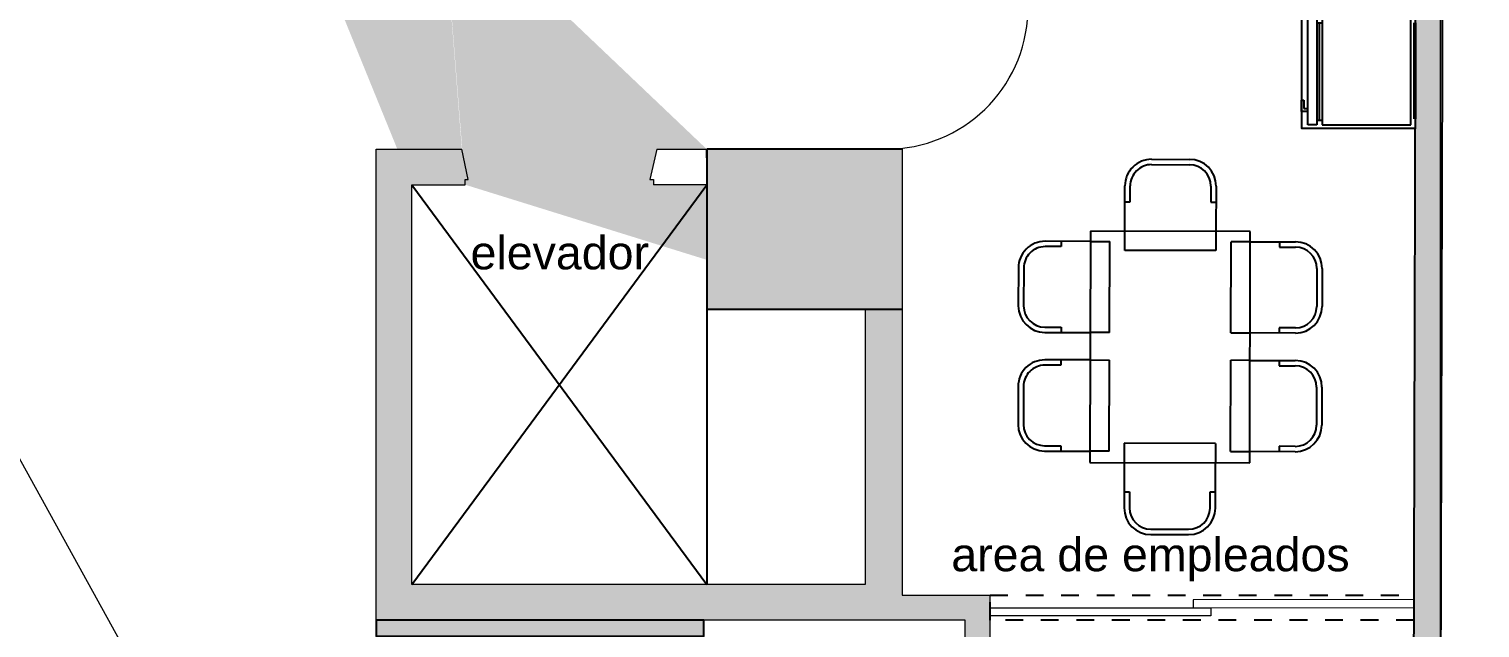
# Model space of a CAD drawing. Header units: metres. Extents: x -598 to 357, y -242 to 574.
# Drawn here: x -297.59 to -289.43, y 289.18 to 292.55 of the extents above; entities that cross this region are included whole.
import ezdxf

# ---------------------------------------------------------------- set-up
doc = ezdxf.new("R2010")
doc.units = ezdxf.units.M
doc.linetypes.add('xref_Nivel TIPICO$0$HIDDEN2', pattern=[0.1875, 0.125, -0.0625])
for name, color, linetype in [('000-GRADAS', 2, 'Continuous'), ('APTOS_SPZ_MCH_N2 MUNI$0$DUCTOS', 1, 'Continuous'), ('APTOS_SPZ_MCH_N2 MUNI$0$Muebles', 1, 'Continuous'), ('T-texto', 8, 'Continuous'), ('xref_Nivel TIPICO$0$D-dintel mamposteria', 1, 'Continuous'), ('xref_Nivel TIPICO$0$H-hatch mamposteria', 8, 'Continuous'), ('xref_Nivel TIPICO$0$H-hatch tablayeso', 9, 'Continuous'), ('xref_Nivel TIPICO$0$M-muro tablayeso', 4, 'Continuous'), ('xref_Nivel TIPICO$0$M-refri', 1, 'Continuous')]:
    doc.layers.add(name, color=color, linetype=linetype)
for name, color, linetype, lineweight in [('A-DOOR', 1, 'Continuous', 18), ('Muro Mamspoteria', 5, 'Continuous', 9), ('PARQUEOS', 252, 'Continuous', 0), ('xref_Nivel TIPICO$0$P-puerta', 1, 'Continuous', 18)]:
    doc.layers.add(name, color=color, linetype=linetype, lineweight=lineweight)
doc.styles.get("Standard").update_dxf_attribs({"font": 'arial.ttf'})

# ---------------------------------------------------------------- blocks, each defined once
blk = doc.blocks.new('*U363')
at = {"layer": 'xref_Nivel TIPICO$0$H-hatch tablayeso', "transparency": 33554559}
h = blk.add_hatch(color=256, dxfattribs=at)
h.dxf.hatch_style = 1
h.paths.add_polyline_path([(0, 90), (0, 0), (1844, 0), (1844, 90)])
at = {"layer": 'xref_Nivel TIPICO$0$M-muro tablayeso'}
blk.add_lwpolyline([(1844, 0), (0, 0), (0, 90), (1844, 90), (1844, 0)], dxfattribs=at)
blk = doc.blocks.new('xref_Nivel TIPICO$0$P_REFRI')
at = {"layer": 'xref_Nivel TIPICO$0$M-refri'}
for p, q in [((-0.356, 0), (0.356, 0)), ((0.399, -0.034), (-0.391, -0.034)), ((-0.391, -0.034), (-0.391, -0.692)), ((-0.356, -0.013), (0.356, -0.013)), ((0.399, -0.692), (0.399, -0.034)), ((-0.391, -0.692), (0.399, -0.692)), ((-0.391, -0.732), (0.399, -0.732)), ((-0.391, -0.798), (-0.391, -0.732)), ((-0.356, -0.732), (-0.356, -0.692)), ((0.364, -0.712), (-0.356, -0.712)), ((0.364, -0.732), (0.364, -0.692)), ((0.399, -0.732), (0.399, -0.798)), ((0.399, -0.798), (-0.391, -0.798)), ((0.218, -0.845), (0.218, -0.828)), ((0.218, -0.828), (0.28, -0.828)), ((0.302, -0.845), (0.218, -0.845)), ((0.28, -0.828), (0.28, -0.798)), ((0.302, -0.798), (0.302, -0.845))]:
    blk.add_line(p, q, dxfattribs=at)
at = {"layer": 'xref_Nivel TIPICO$0$M-refri', "color": 8, "linetype": 'Continuous'}
blk.add_lwpolyline([(0.425, 0), (-0.425, 0), (-0.425, -0.845), (0.425, -0.845)], close=True, dxfattribs=at)
blk = doc.blocks.new('APTOS_SPZ_MCH_N2 MUNI$0$MESA COMEDOR-6 SILLAS-02')
at = {"layer": 'APTOS_SPZ_MCH_N2 MUNI$0$Muebles'}
for p, q in [((0.5567, 1.0559), (0.3433, 1.0559)), ((0.5567, 1.0259), (0.3433, 1.0259)), ((0.1933, 0.9059), (0.1933, 0.6509)), ((0.2233, 0.9059), (0.2233, 0.8153)), ((0.6767, 0.8153), (0.6767, 0.9059)), ((0.7067, 0.6509), (0.7067, 0.9059)), ((0.2233, 0.8153), (0.1933, 0.8153)), ((0.7067, 0.8153), (0.6767, 0.8153)), ((-0.255, 0.5877), (0, 0.5877)), ((-0.1644, 0.5577), (-0.1644, 0.5877)), ((0.9, 0.6509), (0, 0.6509)), ((0, 0.6509), (0, -0.6509)), ((0.1084, 0.5877), (0, 0.5877)), ((0.1084, 0.5877), (0.1084, 0.0744)), ((0.1933, 0.5425), (0.1933, 0.6509)), ((0.7067, 0.5425), (0.7067, 0.6509)), ((0.7067, 0.6509), (0.7067, 0.6509)), ((0.7916, 0.5877), (0.7916, 0.0744)), ((0.7916, 0.5877), (0.9, 0.5877)), ((0.9, -0.6509), (0.9, 0.6509)), ((1.155, 0.5877), (0.9, 0.5877)), ((1.0644, 0.5577), (1.0644, 0.5877)), ((-0.255, 0.5577), (-0.1644, 0.5577)), ((0.1933, 0.5425), (0.7067, 0.5425)), ((1.155, 0.5577), (1.0644, 0.5577)), ((-0.405, 0.2244), (-0.405, 0.4377)), ((-0.375, 0.2244), (-0.375, 0.4377)), ((1.275, 0.2244), (1.275, 0.4377)), ((1.305, 0.2244), (1.305, 0.4377)), ((-0.1644, 0.1044), (-0.255, 0.1044)), ((-0.1644, 0.0744), (-0.1644, 0.1044)), ((1.0644, 0.0744), (1.0644, 0.1044)), ((1.0644, 0.1044), (1.155, 0.1044)), ((0, 0.0744), (-0.255, 0.0744)), ((0, 0.0744), (0.1084, 0.0744)), ((0.1084, 0.0744), (0.1084, 0.0744)), ((0.9, 0.0744), (0.7916, 0.0744)), ((0.7916, 0.0744), (0.7916, 0.0744)), ((0.9, 0.0744), (1.155, 0.0744)), ((-0.255, -0.0796), (0, -0.0796)), ((-0.1644, -0.1096), (-0.1644, -0.0796)), ((0.1084, -0.0796), (0, -0.0796)), ((0.1084, -0.0796), (0.1084, -0.5929)), ((0.7916, -0.0796), (0.7916, -0.5929)), ((0.7916, -0.0796), (0.9, -0.0796)), ((1.155, -0.0796), (0.9, -0.0796)), ((1.0644, -0.1096), (1.0644, -0.0796)), ((-0.255, -0.1096), (-0.1644, -0.1096)), ((1.155, -0.1096), (1.0644, -0.1096)), ((-0.405, -0.4429), (-0.405, -0.2296)), ((-0.375, -0.4429), (-0.375, -0.2296)), ((1.275, -0.4429), (1.275, -0.2296)), ((1.305, -0.4429), (1.305, -0.2296)), ((-0.1644, -0.5629), (-0.255, -0.5629)), ((-0.1644, -0.5929), (-0.1644, -0.5629)), ((0.1933, -0.6509), (0.1933, -0.5425)), ((0.1933, -0.5425), (0.7067, -0.5425)), ((0.7067, -0.5425), (0.7067, -0.6509)), ((1.0644, -0.5929), (1.0644, -0.5629)), ((1.0644, -0.5629), (1.155, -0.5629)), ((0, -0.5929), (-0.255, -0.5929)), ((0, -0.5929), (0.1084, -0.5929)), ((0, -0.6509), (0.9, -0.6509)), ((0.1933, -0.9059), (0.1933, -0.6509)), ((0.7067, -0.6509), (0.7067, -0.6509)), ((0.7067, -0.6509), (0.7067, -0.9059)), ((0.9, -0.5929), (0.7916, -0.5929)), ((0.9, -0.5929), (1.155, -0.5929)), ((0.2233, -0.8153), (0.1933, -0.8153)), ((0.2233, -0.9059), (0.2233, -0.8153)), ((0.7067, -0.8153), (0.6767, -0.8153)), ((0.6767, -0.8153), (0.6767, -0.9059)), ((0.5567, -1.0259), (0.3433, -1.0259)), ((0.5567, -1.0559), (0.3433, -1.0559))]:
    blk.add_line(p, q, dxfattribs=at)
for centre, radius, start, end in [((0.3433, 0.9059), 0.15, 90, 180), ((0.3433, 0.9059), 0.12, 90, 180), ((0.5567, 0.9059), 0.15, 0, 90), ((0.5567, 0.9059), 0.12, 0, 90), ((-0.255, 0.4377), 0.15, 90, 180), ((1.155, 0.4377), 0.15, 0, 90), ((-0.255, 0.4377), 0.12, 90, 180), ((1.155, 0.4377), 0.12, 0, 90), ((-0.255, 0.2244), 0.15, 180, 270), ((-0.255, 0.2244), 0.12, 180, 270), ((1.155, 0.2244), 0.12, 270, 0), ((1.155, 0.2244), 0.15, 270, 0), ((-0.255, -0.2296), 0.15, 90, 180), ((1.155, -0.2296), 0.15, 0, 90), ((-0.255, -0.2296), 0.12, 90, 180), ((1.155, -0.2296), 0.12, 0, 90), ((-0.255, -0.4429), 0.15, 180, 270), ((-0.255, -0.4429), 0.12, 180, 270), ((1.155, -0.4429), 0.12, 270, 0), ((1.155, -0.4429), 0.15, 270, 0), ((0.3433, -0.9059), 0.15, 180, 270), ((0.3433, -0.9059), 0.12, 180, 270), ((0.5567, -0.9059), 0.15, 270, 0), ((0.5567, -0.9059), 0.12, 270, 0)]:
    blk.add_arc(centre, radius, start, end, dxfattribs=at)
blk = doc.blocks.new('Familia Puertas - P-7-13066183-AMUEBLADAS N8 _18_34')
at = {"layer": 'A-DOOR'}
for p, q in [((-0.449, 1), (-0.5, 1)), ((-0.5, 1), (-0.5, 0)), ((-0.449, 0), (-0.449, 1)), ((-0.5, 0), (-0.449, 0))]:
    blk.add_line(p, q, dxfattribs=at)
at = {"layer": 'A-DOOR', "color": 8, "true_color": 0x808080}
blk.add_arc((-0.497, 0.001), 1.002, 359.9645, 87.9854, dxfattribs=at)
blk = doc.blocks.new('*U361')
at = {"layer": 'xref_Nivel TIPICO$0$D-dintel mamposteria', "linetype": 'xref_Nivel TIPICO$0$HIDDEN2', "ltscale": 0.5}
blk.add_lwpolyline([(0.14, 0), (0, 0), (0, 2.3856), (0.14, 2.3856)], close=True, dxfattribs=at)

msp = doc.modelspace()

# ---------------------------------------------------------------- hatches: boundary and pattern name
at = {"true_color": 0x939598}
h = msp.add_hatch(color=252, dxfattribs=at)
h.dxf.hatch_style = 1
h.paths.add_polyline_path([(-292.6788, 291.8773), (-293.7788, 291.8773), (-293.7788, 290.9773), (-292.6788, 290.9773)])
at = {"layer": 'xref_Nivel TIPICO$0$H-hatch mamposteria', "transparency": 33554585}
h = msp.add_hatch(color=256, dxfattribs=at)
h.dxf.hatch_style = 1
h.paths.add_polyline_path([(-289.5792, 315.2369), (-296.7404, 315.1954), (-299.427, 315.2031), (-299.6598, 315.222), (-300.0107, 315.2296), (-304.7573, 315.2341), (-307.5183, 315.243), (-309.5739, 315.2369), (-309.6486, 273.7149), (-309.4986, 273.7149), (-309.4241, 315.0873), (-307.5183, 315.093), (-304.7577, 315.0841), (-301.5387, 315.081), (-301.5387, 315.1523), (-300.6387, 315.1523), (-300.6387, 315.0802), (-300.0124, 315.0796), (-299.6675, 315.0722), (-299.4333, 315.0531), (-296.7402, 315.0454), (-293.5471, 315.0639), (-293.5471, 315.1253), (-292.6471, 315.1253), (-292.6471, 315.0691), (-289.7296, 315.086), (-289.8102, 284.5296), (-289.6598, 284.5296)])
h = msp.add_hatch(color=256, dxfattribs=at)
h.dxf.hatch_style = 1
h.paths.add_polyline_path([(-293.8502, 299.3671), (-297.5487, 299.3671), (-297.5487, 299.5071), (-293.8502, 299.5071)], flags=17)
h.paths.add_polyline_path([(-296.8109, 307.9951), (-296.8109, 307.8551), (-299.1387, 307.8551), (-299.1387, 307.9951)])
h.paths.add_polyline_path([(-289.7711, 299.5071), (-289.7711, 299.3671), (-292.6502, 299.3671), (-292.6502, 299.5071)])
h.paths.add_polyline_path([(-294.0603, 291.8764), (-293.7821, 291.8773), (-293.7788, 291.6773), (-294.0782, 291.6764), (-294.0782, 291.7068), (-294.0984, 291.7068)], flags=16)
h.paths.add_polyline_path([(-292.6864, 290.9773), (-292.8864, 290.9773)], flags=16)
edge = h.paths.add_edge_path()
edge.add_line((-293.7788, 291.8773), (-293.7788, 291.6773))
edge.add_line((-292.6788, 290.9773), (-292.6788, 289.2277))
edge.add_line((-292.6788, 289.2277), (-295.6387, 289.2277))
edge.add_line((-295.6387, 289.2277), (-295.6387, 291.8764))
edge.add_line((-295.6387, 291.8764), (-295.1571, 291.8764))
edge.add_line((-295.489, 296.0877), (-295.4898, 296.0877))
edge.add_line((-295.139, 291.6764), (-295.139, 291.7068))
edge.add_line((-295.139, 291.7068), (-295.121, 291.7068))
edge.add_line((-295.121, 291.7068), (-295.1571, 291.8764))
edge.add_line((-295.4387, 291.6773), (-295.139, 291.6773))
edge.add_line((-292.8864, 290.9773), (-292.8864, 289.4277))
edge.add_line((-292.8864, 289.4277), (-295.4387, 289.4277))
edge.add_line((-295.4387, 289.4277), (-295.4387, 291.6773))
edge.add_line((-300.6387, 304.4382), (-307.1387, 304.4382))
edge.add_line((-300.6387, 307.7882), (-300.6387, 304.4382))
edge.add_line((-300.7787, 307.7882), (-300.6387, 307.7882))
edge.add_line((-300.7787, 307.7882), (-300.7787, 304.5782))
edge.add_line((-300.7787, 304.5782), (-307.1387, 304.5782))
h.paths.add_polyline_path([(-295.4898, 297.1277), (-295.3498, 297.1277), (-295.3498, 297.8278), (-292.8788, 297.8278), (-292.8788, 296.2277), (-295.4898, 296.2277), (-295.4889, 293.7277), (-294.8918, 293.7277), (-294.8557, 293.8973), (-294.8737, 293.8973), (-294.8737, 293.9277), (-295.289, 293.9277), (-295.289, 296.0277), (-292.8864, 296.0277), (-292.8864, 293.9277), (-293.8128, 293.9277), (-293.8128, 293.8973), (-293.8331, 293.8973), (-293.795, 293.7277), (-292.8188, 293.7277), (-292.8188, 292.6773), (-292.6788, 292.6773), (-292.6788, 294.3778), (-289.7842, 294.3778), (-289.7837, 294.5778), (-292.6788, 294.5778), (-292.6788, 296.2277), (-292.6788, 297.9678), (-292.8188, 297.9678), (-295.4898, 297.9678), (-295.4898, 297.8278)])
h = msp.add_hatch(color=256, dxfattribs=at)
h.dxf.hatch_style = 1
h.paths.add_polyline_path([(-292.3234, 289.2277), (-292.3234, 287.69), (-292.1834, 287.69), (-292.1834, 289.2277), (-292.1834, 289.3677), (-292.6788, 289.3677), (-292.6788, 290.9773), (-292.8864, 290.9773), (-292.8864, 289.4277), (-295.4387, 289.4277), (-295.4387, 291.6773), (-295.139, 291.6773), (-295.139, 291.7068), (-295.121, 291.7068), (-295.1571, 291.8764), (-295.6387, 291.8764), (-295.6387, 289.2277), (-292.6788, 289.2277), (-292.6788, 289.2277)])

# ---------------------------------------------------------------- linework, layer by layer
at = {"color": 6}
for points in [[(-292.6788, 291.8773), (-293.7788, 291.8773)], [(-293.7788, 290.9773), (-292.6788, 290.9773)]]:
    msp.add_lwpolyline(points, dxfattribs=at)
at = {"layer": '000-GRADAS', "color": 5}
msp.add_lwpolyline([(-289.8102, 284.5296), (-289.7296, 315.086), (-296.7402, 315.0454), (-299.4333, 315.0531), (-299.6675, 315.0722), (-300.0124, 315.0796), (-304.7577, 315.0841), (-307.5183, 315.093), (-309.4241, 315.0873), (-309.4986, 273.7149), (-309.6486, 273.7149), (-309.5739, 315.2369), (-307.5183, 315.243), (-304.7573, 315.2341), (-300.0107, 315.2296), (-299.6598, 315.222), (-299.427, 315.2031), (-296.7404, 315.1954), (-289.5792, 315.2369), (-289.6598, 284.5296)], dxfattribs=at)
at = {"layer": 'APTOS_SPZ_MCH_N2 MUNI$0$DUCTOS'}
msp.add_line((-293.7788, 291.8773), (-293.7788, 289.4277), dxfattribs=at)
for points in [[(-295.4387, 289.4277), (-293.7788, 291.6773)], [(-295.4387, 291.6773), (-293.7788, 289.4277)]]:
    msp.add_lwpolyline(points, dxfattribs=at)
at = {"layer": 'Muro Mamspoteria'}
for p, q in [((-322.9913, 336.0879), (-282.2771, 262.2641)), ((-292.6788, 291.8773), (-292.6788, 289.3677))]:
    msp.add_line(p, q, dxfattribs=at)
at = {"layer": 'Muro Mamspoteria', "lineweight": 0}
for p, q in [((-295.121, 291.7068), (-295.1571, 291.8764)), ((-294.0603, 291.8764), (-294.0984, 291.7068)), ((-294.0603, 291.8764), (-293.7821, 291.8773)), ((-295.4387, 289.4277), (-295.4387, 291.6773)), ((-295.4387, 291.6773), (-295.139, 291.6773)), ((-295.139, 291.6764), (-295.139, 291.7068)), ((-295.139, 291.7068), (-295.121, 291.7068)), ((-294.0984, 291.7068), (-294.0782, 291.7068)), ((-294.0782, 291.7068), (-294.0782, 291.6764)), ((-293.7788, 291.6773), (-294.0782, 291.6764)), ((-292.8864, 290.9773), (-292.8864, 289.4277)), ((-292.8864, 289.4277), (-295.4387, 289.4277))]:
    msp.add_line(p, q, dxfattribs=at)
at = {"layer": 'Muro Mamspoteria'}
for points in [[(-292.3234, 289.2277), (-295.6387, 289.2277), (-295.6387, 291.8764), (-295.1571, 291.8764)], [(-293.7821, 291.8773), (-293.7788, 291.6773)], [(-292.6788, 289.3677), (-292.1834, 289.3677)], [(-292.1834, 287.69), (-292.1834, 289.3677)], [(-292.3234, 287.69), (-292.3234, 289.2277)]]:
    msp.add_lwpolyline(points, dxfattribs=at)
at = {"layer": 'PARQUEOS'}
msp.add_lwpolyline([(-307.1387, 275.0136), (-289.6848, 275.0136), (-289.6598, 284.4796), (-292.0834, 284.4796), (-292.0834, 289.1277), (-289.7978, 289.1277), (-289.6478, 289.1277), (-289.6478, 299.5071), (-292.6502, 299.5072), (-292.6502, 315.2191), (-307.1387, 315.2191), (-307.1387, 275.0136)], dxfattribs=at)
at = {"layer": 'xref_Nivel TIPICO$0$P-puerta'}
msp.add_lwpolyline([(-291.0406, 289.3419), (-291.0406, 289.2969), (-289.7976, 289.2989), (-289.7976, 289.3439)], close=True, dxfattribs=at)
msp.add_lwpolyline([(-292.1834, 289.2969), (-290.9406, 289.2969), (-290.9406, 289.2519), (-292.1834, 289.2519)], dxfattribs=at)

# ---------------------------------------------------------------- block references
at = {"layer": 'APTOS_SPZ_MCH_N2 MUNI$0$Muebles', "rotation": 179.8658356426689}
msp.add_blockref('APTOS_SPZ_MCH_N2 MUNI$0$MESA COMEDOR-6 SILLAS-02', (-290.7203, 290.7633), dxfattribs=at)
at = {"layer": 'Muro Mamspoteria', "lineweight": 0, "xscale": 0.7960678973457521, "yscale": 0.7960678973457521, "zscale": 0.7960678973457521, "rotation": 270}
msp.add_blockref('Familia Puertas - P-7-13066183-AMUEBLADAS N8 _18_34', (-292.7688, 292.2792), dxfattribs=at)
at = {"layer": 'Muro Mamspoteria', "lineweight": 0, "rotation": 89.99999999999999}
msp.add_blockref('*U361', (-289.7978, 289.2277), dxfattribs=at)
at = {"layer": 'xref_Nivel TIPICO$0$M-muro tablayeso', "xscale": -0.001, "yscale": 0.001, "zscale": 0.001, "rotation": 180}
msp.add_blockref('*U363', (-295.6387, 289.2277), dxfattribs=at)
at = {"layer": 'xref_Nivel TIPICO$0$M-refri', "xscale": 0.760339395874682, "yscale": 0.760339395874682, "zscale": 0.760339395874682, "rotation": 270}
msp.add_blockref('xref_Nivel TIPICO$0$P_REFRI', (-289.7888, 292.3181), dxfattribs=at)

# ---------------------------------------------------------------- texts
at = {"layer": 'T-texto', "char_height": 0.1875}
for s, width, insert, attachment_point in [('elevador', 0.126065, (-295.1083, 291.1983), 7), ('area de empleados', 2.585832, (-290.1598, 289.6899), 3)]:
    msp.add_mtext_dynamic_manual_height_columns(s, width=width, gutter_width=0.9375, heights=[0], dxfattribs=dict(at, insert=insert, attachment_point=attachment_point))

doc.saveas('drawing.dxf')
